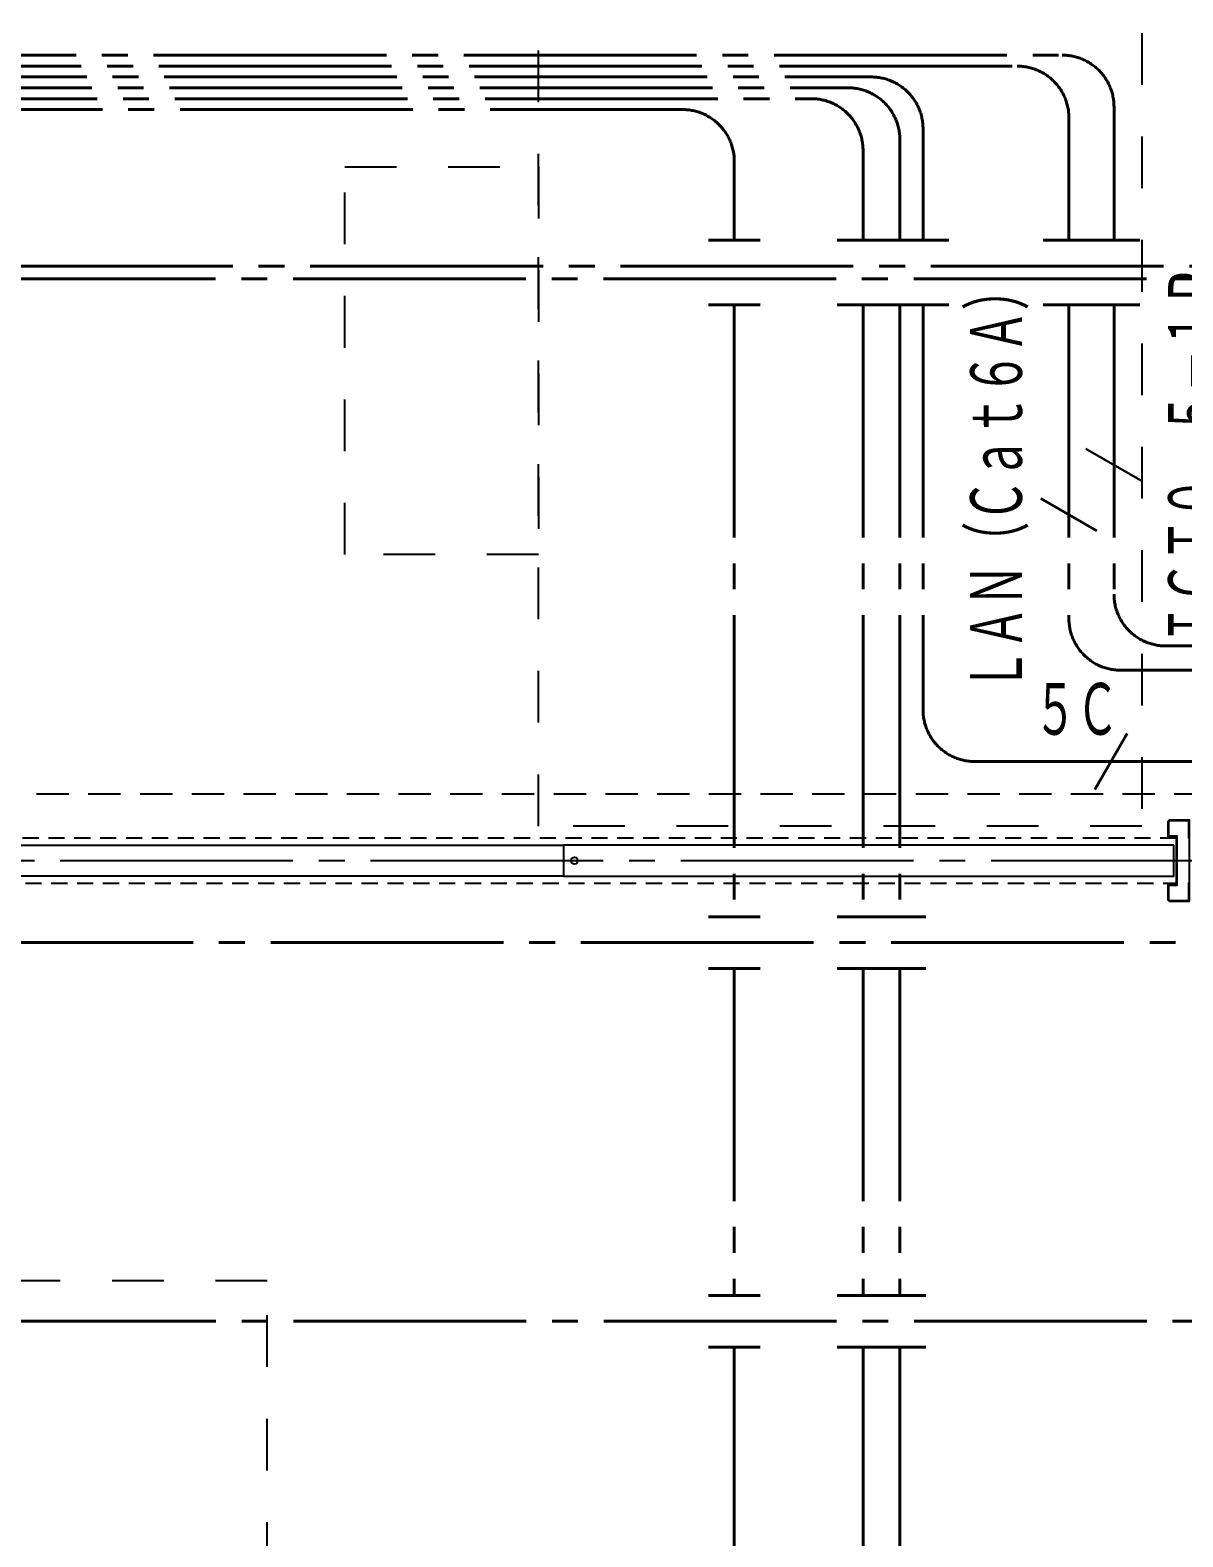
# Model space of a CAD drawing. Header units: millimetres. Extents: x 8300 to 125598, y -10383 to 40000.
# Drawn here: x 49710 to 51048, y 17116 to 18864 of the extents above; entities that cross this region are included whole.
import ezdxf
from ezdxf.enums import TextEntityAlignment as Align

# ---------------------------------------------------------------- set-up
doc = ezdxf.new("R2010")
doc.units = ezdxf.units.MM
doc.header["$LTSCALE"] = 300
for name, pattern in [('CADEWA_LINE5', [1.2, 0.9, -0.1, 0.1, -0.1]), ('DASH-S', [0.2, 0.125, -0.075]), ('HIDDEN3', [0.2, 0.1, -0.1])]:
    doc.linetypes.add(name, pattern=pattern)
doc.layers.add('E配T_その他－１', color=7, linetype='CONTINUOUS')
doc.layers.add('K建0_壁', color=7, linetype='CONTINUOUS')
doc.styles.add('MS Gothic2', font='msgothic.ttc', dxfattribs={"width": 0.8})

# ---------------------------------------------------------------- blocks, each defined once
blk = doc.blocks.new('ZGroup240', base_point=(49600.3, 18412.1))
at = {"layer": 'E配T_その他－１', "color": 1, "linetype": 'CADEWA_LINE5', "lineweight": 40}
for p, q in [((48065.6, 18809.2), (50686, 18809.2)), ((50746, 18749.2), (50746, 18619.9)), ((50746, 18544.9), (50746, 18075)), ((50806, 18015), (51195, 18015))]:
    blk.add_line(p, q, dxfattribs=at)
at = {"layer": 'E配T_その他－１', "color": 1, "linetype": 'Continuous', "lineweight": 40}
for p, q in [((50716, 18619.9), (50776, 18619.9)), ((50716, 18544.9), (50776, 18544.9))]:
    blk.add_line(p, q, dxfattribs=at)
at = {"layer": 'E配T_その他－１', "color": 1, "linetype": 'CADEWA_LINE5', "lineweight": 40}
for centre, start, end in [((50686, 18749.2), 0, 90), ((50806, 18075), 180, 270)]:
    blk.add_arc(centre, 60, start, end, dxfattribs=at)
blk = doc.blocks.new('ZGroup241', base_point=(50928.8, 18054.9))
at = {"layer": 'E配T_その他－１', "color": 3, "linetype": 'Continuous', "lineweight": 30}
blk.add_line((50982.8, 18047.5), (50945.3, 17982.6), dxfattribs=at)
at = {"layer": 'E配T_その他－１', "color": 3, "lineweight": -3, "style": 'MS Gothic2', "width": 0.6}
blk.add_text('５Ｃ', height=60, dxfattribs=at).set_placement((50874.8, 18076.1), align=Align.MIDDLE_LEFT)
blk = doc.blocks.new('ZGroup242', base_point=(49541.7, 16826.9))
at = {"layer": 'E配T_その他－１', "color": 1, "linetype": 'CADEWA_LINE5', "lineweight": 40}
for p, q in [((48071.7, 18796.6), (50659.1, 18796.6)), ((50719.1, 18736.6), (50719.1, 18619.9)), ((50719.1, 18544.9), (50719.1, 17835)), ((50719.1, 17775), (50719.1, 17395.7)), ((50719.1, 17335.7), (50719.1, 14917.1))]:
    blk.add_line(p, q, dxfattribs=at)
at = {"layer": 'E配T_その他－１', "color": 1, "linetype": 'Continuous', "lineweight": 40}
for p, q in [((50689.1, 18619.9), (50749.1, 18619.9)), ((50689.1, 18544.9), (50749.1, 18544.9)), ((50689.1, 17835), (50749.1, 17835)), ((50689.1, 17775), (50749.1, 17775)), ((50689.1, 17395.7), (50749.1, 17395.7)), ((50689.1, 17335.7), (50749.1, 17335.7))]:
    blk.add_line(p, q, dxfattribs=at)
at = {"layer": 'E配T_その他－１', "color": 1, "linetype": 'CADEWA_LINE5', "lineweight": 40}
blk.add_arc((50659.1, 18736.6), 60, 0, 90, dxfattribs=at)
blk = doc.blocks.new('ZGroup244', base_point=(49598.1, 18471.4))
at = {"layer": 'E配T_その他－１', "color": 1, "linetype": 'CADEWA_LINE5', "lineweight": 40}
for p, q in [((48059.4, 18821.8), (50855.3, 18821.8)), ((50915.3, 18761.8), (50915.3, 18619.9)), ((50915.3, 18544.9), (50915.3, 18180.9)), ((50975.3, 18120.9), (51196.7, 18120.9))]:
    blk.add_line(p, q, dxfattribs=at)
at = {"layer": 'E配T_その他－１', "color": 1, "linetype": 'Continuous', "lineweight": 40}
for p, q in [((50885.3, 18619.9), (50945.3, 18619.9)), ((50885.3, 18544.9), (50945.3, 18544.9))]:
    blk.add_line(p, q, dxfattribs=at)
at = {"layer": 'E配T_その他－１', "color": 1, "linetype": 'CADEWA_LINE5', "lineweight": 40}
for centre, start, end in [((50855.3, 18761.8), 0, 90), ((50975.3, 18180.9), 180, 270)]:
    blk.add_arc(centre, 60, start, end, dxfattribs=at)
blk = doc.blocks.new('ZGroup245', base_point=(50863.6, 18336.7))
at = {"layer": 'E配T_その他－１', "color": 3, "linetype": 'Continuous', "lineweight": 30}
blk.add_line((50882.8, 18320.1), (50947.7, 18282.6), dxfattribs=at)
at = {"layer": 'E配T_その他－１', "color": 3, "lineweight": -3, "style": 'MS Gothic2', "width": 0.6}
blk.add_text('ＬＡＮ（Ｃａｔ６Ａ）', height=60, rotation=90, dxfattribs=at).set_placement((50830.8, 18096.7), align=Align.MIDDLE_LEFT)
blk = doc.blocks.new('ZGroup256', base_point=(49595, 18491.8))
at = {"layer": 'E配T_その他－１', "color": 1, "linetype": 'CADEWA_LINE5', "lineweight": 40}
for p, q in [((48053.3, 18834.5), (50907.6, 18834.5)), ((50967.6, 18774.5), (50967.6, 18619.9)), ((50967.6, 18544.9), (50967.6, 18209.1)), ((51027.6, 18149.1), (51196.7, 18149.1))]:
    blk.add_line(p, q, dxfattribs=at)
at = {"layer": 'E配T_その他－１', "color": 1, "linetype": 'Continuous', "lineweight": 40}
for p, q in [((50937.6, 18619.9), (50997.6, 18619.9)), ((50937.6, 18544.9), (50997.6, 18544.9))]:
    blk.add_line(p, q, dxfattribs=at)
at = {"layer": 'E配T_その他－１', "color": 1, "linetype": 'CADEWA_LINE5', "lineweight": 40}
for centre, start, end in [((50907.6, 18774.5), 0, 90), ((51027.6, 18209.1), 180, 270)]:
    blk.add_arc(centre, 60, start, end, dxfattribs=at)
blk = doc.blocks.new('ZGroup257', base_point=(51023.4, 18365.7))
at = {"layer": 'E配T_その他－１', "color": 3, "linetype": 'Continuous', "lineweight": 30}
blk.add_line((50935.1, 18377.8), (51000.1, 18340.3), dxfattribs=at)
at = {"layer": 'E配T_その他－１', "color": 3, "lineweight": -3, "style": 'MS Gothic2', "width": 0.6}
blk.add_text('ＩＣＴ０．５－１Ｐ', height=60, rotation=90, dxfattribs=at).set_placement((51060.5, 18149.1), align=Align.MIDDLE_LEFT)
blk = doc.blocks.new('ZGroup258', base_point=(49547, 16747.2))
at = {"layer": 'E配T_その他－１', "color": 1, "linetype": 'CADEWA_LINE5', "lineweight": 40}
for p, q in [((48083.9, 18771.4), (50467, 18771.4)), ((50527, 18711.4), (50527, 18619.9)), ((50527, 18544.9), (50527, 17835)), ((50527, 17775), (50527, 17395.7)), ((50527, 17335.7), (50527, 14783))]:
    blk.add_line(p, q, dxfattribs=at)
at = {"layer": 'E配T_その他－１', "color": 1, "linetype": 'Continuous', "lineweight": 40}
for p, q in [((50497, 18619.9), (50557, 18619.9)), ((50497, 18544.9), (50557, 18544.9)), ((50497, 17835), (50557, 17835)), ((50497, 17775), (50557, 17775)), ((50497, 17395.7), (50557, 17395.7)), ((50497, 17335.7), (50557, 17335.7))]:
    blk.add_line(p, q, dxfattribs=at)
at = {"layer": 'E配T_その他－１', "color": 1, "linetype": 'CADEWA_LINE5', "lineweight": 40}
blk.add_arc((50467, 18711.4), 60, 0, 90, dxfattribs=at)
blk = doc.blocks.new('ZGroup260', base_point=(49544.7, 16806.4))
at = {"layer": 'E配T_その他－１', "color": 1, "linetype": 'CADEWA_LINE5', "lineweight": 40}
for p, q in [((48077.8, 18784), (50616.4, 18784)), ((50676.4, 18724), (50676.4, 18619.9)), ((50676.4, 18544.9), (50676.4, 17835)), ((50676.4, 17775), (50676.4, 17395.7)), ((50676.4, 17335.7), (50676.4, 14888.9))]:
    blk.add_line(p, q, dxfattribs=at)
at = {"layer": 'E配T_その他－１', "color": 1, "linetype": 'Continuous', "lineweight": 40}
for p, q in [((50646.4, 18619.9), (50706.4, 18619.9)), ((50646.4, 18544.9), (50706.4, 18544.9)), ((50646.4, 17835), (50706.4, 17835)), ((50646.4, 17775), (50706.4, 17775)), ((50646.4, 17395.7), (50706.4, 17395.7)), ((50646.4, 17335.7), (50706.4, 17335.7))]:
    blk.add_line(p, q, dxfattribs=at)
at = {"layer": 'E配T_その他－１', "color": 1, "linetype": 'CADEWA_LINE5', "lineweight": 40}
blk.add_arc((50616.4, 18724), 60, 0, 90, dxfattribs=at)
blk = doc.blocks.new('ZGroup266', base_point=(47747.5, 18415.9))
at = {"layer": 'E配T_その他－１', "color": 1, "linetype": 'CADEWA_LINE5', "lineweight": 40}
blk.add_line((51365.2, 18574.9), (48060, 18574.9), dxfattribs=at)
blk = doc.blocks.new('ZGroup328', base_point=(47772.5, 18693.4))
at = {"layer": 'E配T_その他－１', "color": 1, "linetype": 'CADEWA_LINE5', "lineweight": 40}
blk.add_line((51385.1, 18589.9), (48060, 18589.9), dxfattribs=at)
blk = doc.blocks.new('ZGroup330', base_point=(48557.5, 17434.5))
at = {"layer": 'E配T_その他－１', "color": 1, "linetype": 'CADEWA_LINE5', "lineweight": 40}
blk.add_line((51365.6, 17365.7), (47105.3, 17365.7), dxfattribs=at)
blk = doc.blocks.new('ZGroup342', base_point=(49900, 18023.2))
at = {"layer": 'E配T_その他－１', "color": 1, "linetype": 'CADEWA_LINE5', "lineweight": 40}
blk.add_line((51339.1, 17805), (48050, 17805), dxfattribs=at)

msp = doc.modelspace()

# ---------------------------------------------------------------- linework, layer by layer
at = {"layer": 'K建0_壁', "color": 250, "linetype": 'DASH-S', "lineweight": -3}
msp.add_line((48517.5, 17977.5), (51225, 17977.5), dxfattribs=at)
at = {"layer": 'K建0_壁', "color": 250, "linetype": 'DASH-S', "lineweight": -3, "ltscale": 0.5}
for p, q in [((51040, 17926), (48466, 17926)), ((51040, 17874), (51040, 17926)), ((48144.5, 17874), (51040, 17874))]:
    msp.add_line(p, q, dxfattribs=at)
at = {"layer": 'K建0_壁', "color": 250, "linetype": 'CADEWA_LINE5', "lineweight": -3}
msp.add_line((47585, 17900), (54320, 17900), dxfattribs=at)
at = {"layer": 'K建0_壁', "color": 250, "linetype": 'HIDDEN3', "lineweight": -3, "ltscale": 2}
for points in [[(50300, 18980.1), (51000, 18980.1), (51000, 17940.1), (50300, 17940.1)], [(50075, 18705.1), (50300, 18705.1), (50300, 18255.1), (50075, 18255.1)], [(49285, 17412.6), (49285, 16712.6), (49985, 16712.6), (49985, 17412.6)]]:
    msp.add_lwpolyline(points, close=True, dxfattribs=at)
at = {"layer": 'K建0_壁', "color": 250, "linetype": 'Continuous', "lineweight": -3}
for points in [[(51040, 17927.5), (51030.5, 17927.5), (51030.5, 17946), (51032, 17947.5), (51055, 17947.5), (51055, 17852.5), (51032, 17852.5), (51030.5, 17854), (51030.5, 17872.5), (51040, 17872.5)], [(49621, 17918), (48913, 17918), (48913, 17882), (49621, 17882), (49621, 17918), (50329, 17918), (50329, 17882), (49621, 17882)], [(51037, 17918), (50329, 17918), (50329, 17882), (51037, 17882)]]:
    msp.add_lwpolyline(points, close=True, dxfattribs=at)
msp.add_lwpolyline([(51055, 17873.7), (51054.2, 17873.7), (51054.2, 17853.3), (51032.3, 17853.3), (51031.3, 17854.3), (51031.3, 17871.7), (51040.8, 17871.7), (51040.8, 17928.3), (51031.3, 17928.3), (51031.3, 17945.7), (51032.3, 17946.7), (51054.2, 17946.7), (51054.2, 17926.3), (51055, 17926.3)], dxfattribs=at)
msp.add_circle((50341.5, 17900), 4, dxfattribs=at)

# ---------------------------------------------------------------- block references
at = {"layer": 'E配T_その他－１', "linetype": 'Continuous', "lineweight": -3}
for name, p in [('ZGroup328', (47772.5, 18693.4)), ('ZGroup256', (49595, 18491.8)), ('ZGroup244', (49598.1, 18471.4)), ('ZGroup240', (49600.3, 18412.1)), ('ZGroup242', (49541.7, 16826.9)), ('ZGroup260', (49544.7, 16806.4)), ('ZGroup258', (49547, 16747.2)), ('ZGroup266', (47747.5, 18415.9)), ('ZGroup257', (51023.4, 18365.7)), ('ZGroup245', (50863.6, 18336.7)), ('ZGroup342', (49900, 18023.2)), ('ZGroup330', (48557.5, 17434.5)), ('ZGroup241', (50928.8, 18054.9))]:
    msp.add_blockref(name, p, dxfattribs=at)

doc.saveas('drawing.dxf')
